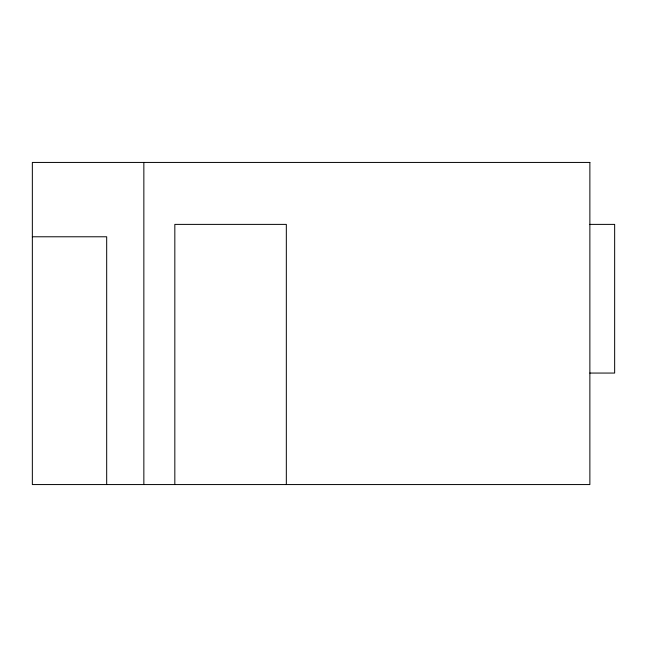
<?xml version="1.0" encoding="UTF-8"?>
<svg xmlns="http://www.w3.org/2000/svg" width="647" height="647" viewBox="0 0 647 647"><rect width="100%" height="100%" fill="white"/><g stroke="black" fill="none" stroke-linecap="round" stroke-linejoin="round"><path stroke-width="0.97" d="M589.87 224.388L614.65 224.388L614.65 373.06L589.87 373.06M32.35 236.778L106.682 236.778L106.682 484.563M286.33 484.563L286.33 224.388L174.827 224.388L174.827 484.563M143.852 162.437L143.852 484.563M589.87 162.437L32.35 162.437L32.35 484.563L589.87 484.563L589.87 162.437"/></g></svg>
